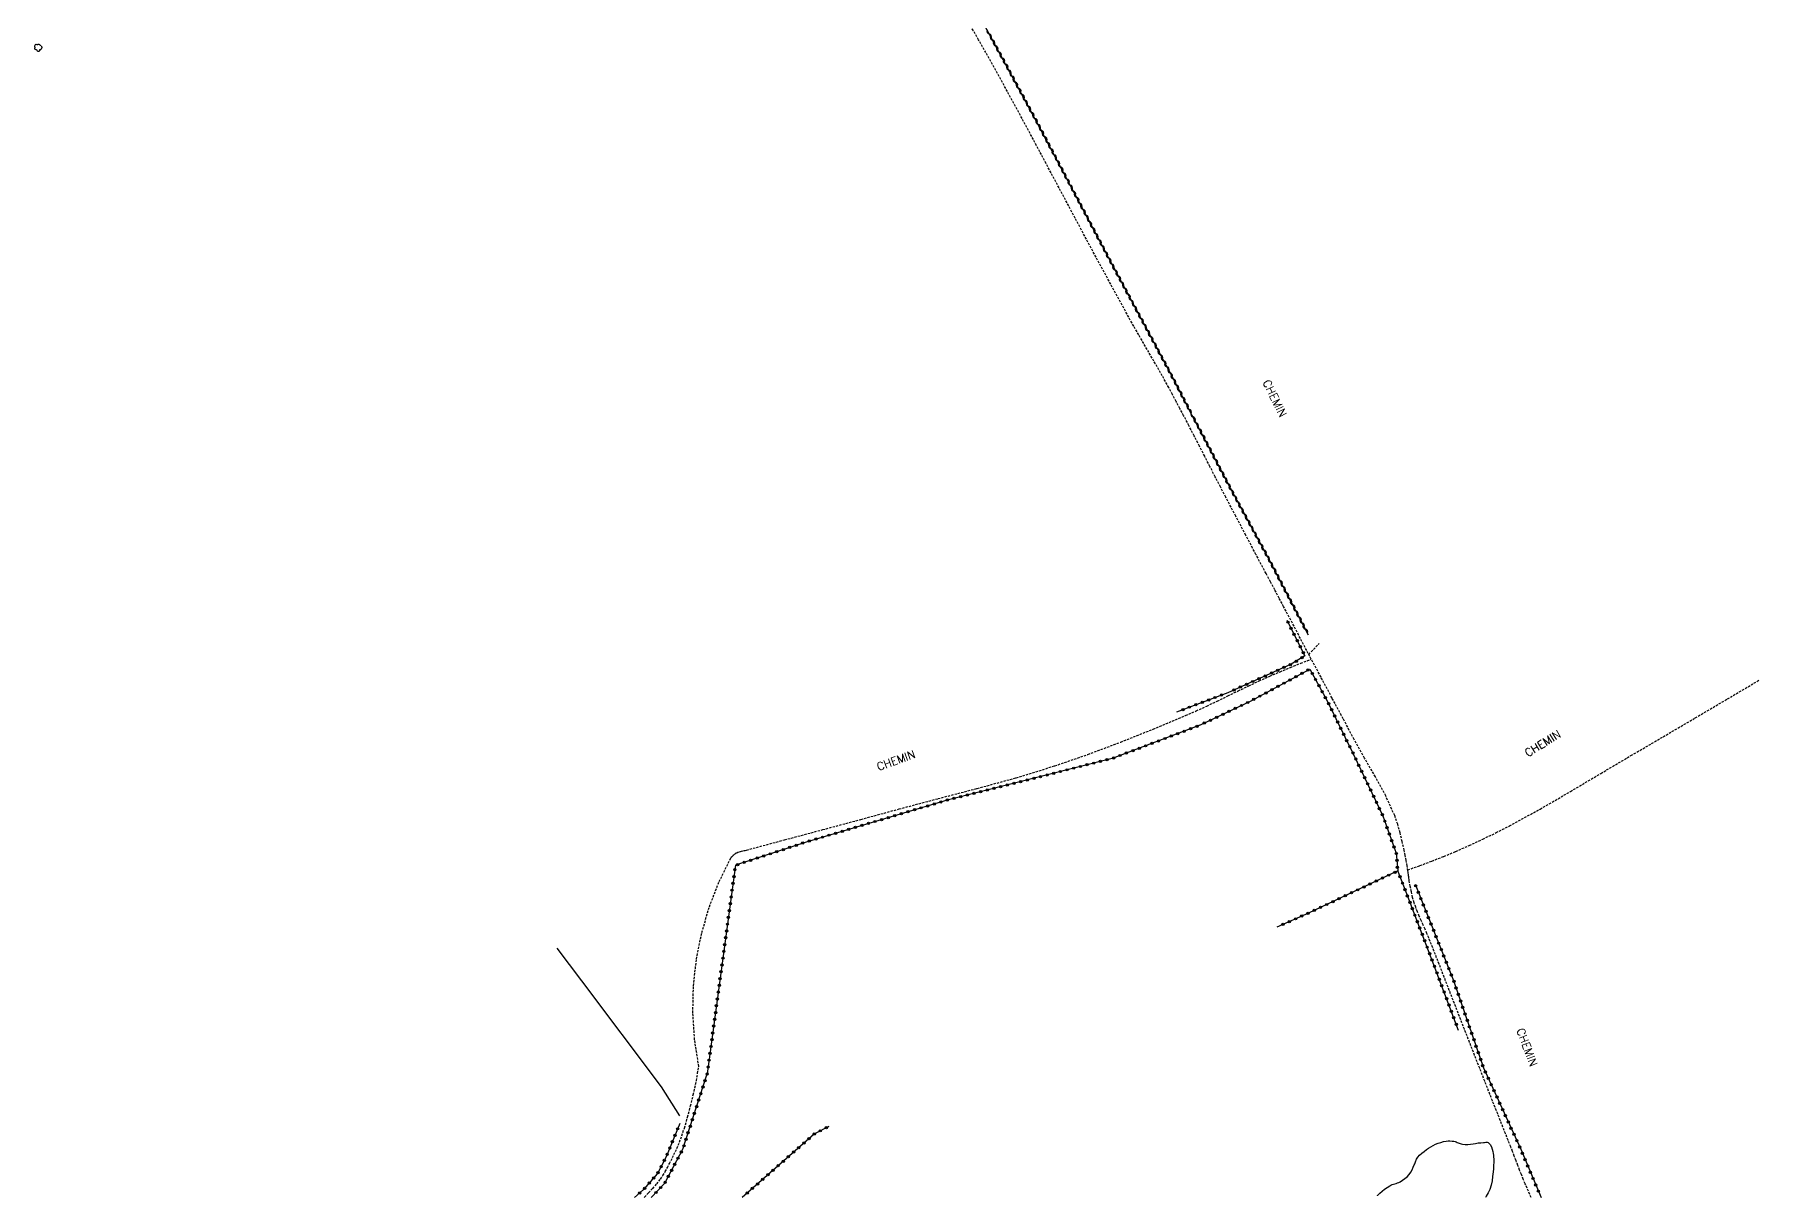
# Model space of a CAD drawing. Header units: millimetres. Extents: x 157000 to 158001, y 157000 to 158002.
# Drawn here: x 157364.3 to 157741.6, y 157000 to 157254.3 of the extents above; entities that cross this region are included whole.
import ezdxf
from ezdxf.enums import TextEntityAlignment as Align

# ---------------------------------------------------------------- set-up
doc = ezdxf.new("R2010")
doc.units = ezdxf.units.MM
doc.linetypes.add('DASHED', pattern=[0.75, 0.5, -0.25])
doc.layers.get('0').update_dxf_attribs({"linetype": 'CONTINUOUS'})
for name, color, linetype in [('W0070', 7, 'DASHED'), ('W0300', 7, 'CONTINUOUS'), ('W0310', 3, 'CONTINUOUS'), ('W0323', 7, 'CONTINUOUS'), ('W0330', 7, 'CONTINUOUS'), ('W0515', 5, 'CONTINUOUS'), ('W0989', 7, 'CONTINUOUS')]:
    doc.layers.add(name, color=color, linetype=linetype)
doc.styles.get("Standard").update_dxf_attribs({"font": 'romans.shx', "width": 0.85})

# ---------------------------------------------------------------- blocks, each defined once
blk = doc.blocks.new('T300')
for p, q in [((-0.8, 0.51), (-0.86, 0.34)), ((-0.86, 0.34), (-0.86, 0.17)), ((-0.86, 0.17), (-0.74, 0.06)), ((-0.69, 0.63), (-0.8, 0.51)), ((-0.8, -0.06), (-0.74, 0.06)), ((-0.74, 0.06), (-0.69, 0.11)), ((-0.57, 0.69), (-0.69, 0.63)), ((-0.46, 0.69), (-0.57, 0.69)), ((-0.29, 0.63), (-0.46, 0.69)), ((-0.29, 0.63), (-0.17, 0.74)), ((-0.23, 0.57), (-0.29, 0.63)), ((-0.17, 0.74), (-0.06, 0.8)), ((-0.06, 0.8), (0.06, 0.8)), ((0.06, 0.8), (0.23, 0.74)), ((0.23, 0.74), (0.34, 0.63)), ((0.34, 0.63), (0.4, 0.51)), ((0.46, 0.46), (0.34, 0.46)), ((0.4, 0.51), (0.4, 0.46)), ((0.57, 0.4), (0.46, 0.46)), ((0.57, 0.4), (0.69, 0.29)), ((0.69, 0.29), (0.74, 0.17)), ((0.74, 0.06), (0.69, -0.17)), ((0.74, 0.17), (0.74, 0.06)), ((-0.8, -0.17), (-0.8, -0.06)), ((-0.8, -0.23), (-0.8, -0.17)), ((-0.74, -0.34), (-0.8, -0.23)), ((-0.69, -0.4), (-0.74, -0.34)), ((-0.51, -0.46), (-0.69, -0.4)), ((-0.4, -0.46), (-0.51, -0.46)), ((-0.4, -0.46), (-0.34, -0.46)), ((-0.34, -0.46), (-0.34, -0.4)), ((-0.34, -0.51), (-0.34, -0.46)), ((-0.29, -0.63), (-0.34, -0.51)), ((-0.17, -0.74), (-0.29, -0.63)), ((-0.06, -0.8), (-0.17, -0.74)), ((0.06, -0.8), (-0.06, -0.8)), ((0.17, -0.74), (0.06, -0.8)), ((0.23, -0.69), (0.17, -0.74)), ((0.29, -0.46), (0.23, -0.46)), ((0.29, -0.63), (0.23, -0.69)), ((0.46, -0.4), (0.29, -0.46)), ((0.34, -0.51), (0.29, -0.63)), ((0.34, -0.51), (0.34, -0.46)), ((0.57, -0.34), (0.46, -0.4)), ((0.63, -0.29), (0.57, -0.34)), ((0.69, -0.17), (0.63, -0.29))]:
    blk.add_line(p, q)
blk = doc.blocks.new('t310o')
at = {"color": 0, "linetype": 'Continuous'}
for centre, start, end in [((-0.5, 0.38), 216.8699, 323.1304), ((0.5, -0.37), 36.8699, 143.1303)]:
    blk.add_arc(centre, 0.625, start, end, dxfattribs=at)
blk = doc.blocks.new('t323o')
at = {"color": 0, "linetype": 'Continuous'}
for radius in [0.25, 0.15]:
    blk.add_circle((0, 0), radius, dxfattribs=at)

msp = doc.modelspace()

# ---------------------------------------------------------------- linework, layer by layer
at = {"layer": 'W0070'}
for points in [[(157615.62, 157171), (157614.81, 157172.53), (157614, 157174.06), (157613.19, 157175.59), (157612.36, 157177.11), (157611.3, 157179.04), (157610.21, 157180.97), (157609.11, 157182.89), (157608.01, 157184.8), (157606.9, 157186.71), (157605.8, 157188.63), (157604.7, 157190.55), (157603.62, 157192.47), (157599.67, 157199.68), (157595.76, 157206.91), (157591.89, 157214.15), (157588.03, 157221.41), (157584.17, 157228.66), (157580.29, 157235.91), (157576.37, 157243.13), (157572.39, 157250.32), (157570.79, 157253.14), (157569.16, 157255.95)], [(157637.5, 157129.23), (157636.53, 157131.03), (157635.57, 157132.84), (157634.61, 157134.64), (157633.65, 157136.44), (157631.44, 157140.61), (157629.23, 157144.78), (157627.04, 157148.96), (157624.84, 157153.13), (157623.68, 157155.36), (157622.53, 157157.59), (157621.38, 157159.83), (157620.23, 157162.06), (157619.08, 157164.3), (157617.93, 157166.54), (157616.78, 157168.77), (157615.62, 157171)], [(157643.24, 157118.26), (157637.5, 157129.23)], [(157642.99, 157118.74), (157645.27, 157121.15)], [(157509.58, 157028.66), (157508.68, 157034.49), (157508.29, 157040.38), (157508.42, 157046.28), (157509.08, 157052.14), (157510.25, 157057.92), (157511.9, 157063.58), (157514.04, 157069.08), (157516.65, 157074.37), (157516.68, 157074.41), (157516.71, 157074.44), (157516.74, 157074.47), (157516.77, 157074.49), (157516.81, 157074.52), (157516.84, 157074.54), (157516.87, 157074.57), (157516.91, 157074.59), (157516.97, 157074.65), (157517.03, 157074.71), (157517.09, 157074.77), (157517.15, 157074.83), (157517.21, 157074.89), (157517.27, 157074.95), (157517.33, 157075.01), (157517.4, 157075.06), (157517.51, 157075.16), (157517.64, 157075.24), (157517.76, 157075.33), (157517.9, 157075.39), (157518.15, 157075.5), (157518.41, 157075.59), (157518.68, 157075.66), (157518.95, 157075.72), (157519.22, 157075.78), (157519.48, 157075.84), (157519.75, 157075.9), (157520.02, 157075.96), (157528.36, 157078.2), (157536.71, 157080.44), (157545.05, 157082.68), (157553.39, 157084.95), (157561.92, 157087.21), (157570.48, 157089.44), (157579.01, 157091.77), (157587.46, 157094.38), (157594.7, 157096.88), (157601.87, 157099.58), (157608.98, 157102.42), (157616.05, 157105.38), (157618.38, 157106.4), (157620.69, 157107.46), (157622.99, 157108.55), (157625.28, 157109.66), (157627.56, 157110.77), (157629.85, 157111.87), (157632.16, 157112.95), (157634.48, 157113.99), (157636.73, 157114.96), (157638.99, 157115.91), (157641.26, 157116.82), (157643.54, 157117.71)], [(157691.62, 157000), (157690.33, 157002.99), (157689.91, 157003.99), (157689.51, 157005), (157689.11, 157006.01), (157688.72, 157007.03), (157688.33, 157008.04), (157687.95, 157009.05), (157687.56, 157010.07), (157687.16, 157011.08), (157686.59, 157012.52), (157686.02, 157013.96), (157685.45, 157015.39), (157684.88, 157016.83), (157684.31, 157018.27), (157683.74, 157019.7), (157683.17, 157021.14), (157682.6, 157022.58), (157681.48, 157025.42), (157680.37, 157028.26), (157679.26, 157031.09), (157678.16, 157033.93), (157677.05, 157036.77), (157675.94, 157039.61), (157674.84, 157042.45), (157673.73, 157045.29), (157672.61, 157048.16), (157671.5, 157051.04), (157670.37, 157053.91), (157669.23, 157056.77), (157668.84, 157057.73), (157668.42, 157058.68), (157668, 157059.62), (157667.57, 157060.57), (157667.16, 157061.52), (157666.76, 157062.48), (157666.39, 157063.45), (157666.06, 157064.44), (157665.71, 157065.63), (157665.43, 157066.84), (157665.18, 157068.05), (157664.96, 157069.27), (157664.92, 157069.54), (157664.88, 157069.81), (157664.85, 157070.08), (157664.82, 157070.34), (157664.79, 157070.61), (157664.76, 157070.88), (157664.73, 157071.15), (157664.69, 157071.42), (157664.51, 157072.54), (157664.31, 157073.67), (157664.1, 157074.79), (157663.86, 157075.91), (157663.42, 157077.82), (157662.97, 157079.73), (157662.44, 157081.63), (157661.78, 157083.49), (157659.83, 157087.8), (157657.58, 157091.96), (157655.21, 157096.05), (157652.92, 157100.16), (157650.5, 157104.69), (157648.08, 157109.21), (157645.67, 157113.74), (157643.24, 157118.26)], [(157664.65, 157071.64), (157667.3, 157072.57), (157669.93, 157073.56), (157672.54, 157074.59), (157675.12, 157075.67), (157678.1, 157076.98), (157681.06, 157078.35), (157683.99, 157079.77), (157686.88, 157081.26), (157693.62, 157084.94), (157700.25, 157088.79), (157706.85, 157092.72), (157713.45, 157096.62), (157720.49, 157100.73), (157727.53, 157104.87), (157734.55, 157109.01), (157741.57, 157113.17)], [(157497.61, 157000), (157497.7, 157000.09), (157498.61, 157001.04), (157499.52, 157001.99), (157500.39, 157002.98), (157501.2, 157004.02), (157501.75, 157004.83), (157502.25, 157005.67), (157502.72, 157006.53), (157503.17, 157007.4), (157503.84, 157008.72), (157504.48, 157010.06), (157505.08, 157011.42), (157505.63, 157012.8), (157506.44, 157015.18), (157507.15, 157017.59), (157507.78, 157020.02), (157508.38, 157022.46), (157508.73, 157024), (157509.05, 157025.55), (157509.33, 157027.1), (157509.58, 157028.66)]]:
    msp.add_lwpolyline(points, dxfattribs=at)
at = {"layer": 'W0310'}
for points in [[(157617.52, 157171), (157612.87, 157179.95), (157599.91, 157204.15), (157583.62, 157235.01), (157571.22, 157257.9), (157554.04, 157287.65)], [(157642.93, 157122.94), (157634.46, 157139.22), (157625.84, 157155.09), (157619.62, 157167.01), (157617.52, 157171)]]:
    msp.add_lwpolyline(points, dxfattribs=at)
at = {"layer": 'W0323'}
for points in [[(157638.21, 157126.25), (157642.16, 157118.41), (157639.17, 157116.6), (157625.28, 157110.36)], [(157619.19, 157103.26), (157630.24, 157108.52), (157643.23, 157115.51), (157647.03, 157108.62), (157652.81, 157096.86), (157659.2, 157083.47), (157662.12, 157075.29), (157662.45, 157071.41), (157642.97, 157062.19), (157635.98, 157059.11)], [(157625.28, 157110.36), (157614.08, 157106.15)], [(157619.19, 157103.26), (157600.03, 157096), (157563.88, 157086.88), (157533.04, 157077.72), (157517.6, 157072.64), (157511.44, 157027.06)], [(157675.77, 157036.48), (157669.77, 157052.43), (157664.04, 157067.32), (157662.45, 157071.41)], [(157666.24, 157068.52), (157674.65, 157047.47), (157681.21, 157028.35), (157689.35, 157010.56), (157693.8, 157000)], [(157499.18, 157000), (157502.13, 157003.11), (157506.09, 157010.56), (157511.44, 157027.06)], [(157505.45, 157016.21), (157502.44, 157008.88), (157500.58, 157005.22), (157497.41, 157001.66), (157495.53, 157000)], [(157538.04, 157015.53), (157534.88, 157013.93), (157519.07, 157000)]]:
    msp.add_lwpolyline(points, dxfattribs=at)
at = {"layer": 'W0330'}
msp.add_lwpolyline([(157505.41, 157017.86), (157501.41, 157024.19), (157484.04, 157047.38), (157478.62, 157054.53)], dxfattribs=at)
at = {"layer": 'W0515'}
for points in [[(157664.93, 157005.02), (157665.28, 157005.52), (157665.57, 157006.05), (157665.82, 157006.61), (157666.07, 157007.15), (157666.17, 157007.35), (157666.25, 157007.56), (157666.33, 157007.77), (157666.4, 157007.98), (157666.49, 157008.19), (157666.58, 157008.4), (157666.69, 157008.6), (157666.81, 157008.79), (157667.23, 157009.27), (157667.71, 157009.7), (157668.21, 157010.09), (157668.73, 157010.46), (157669.21, 157010.79), (157669.7, 157011.1), (157670.21, 157011.38), (157670.74, 157011.63), (157671.29, 157011.86), (157671.85, 157012.06), (157672.43, 157012.22), (157673.02, 157012.33), (157673.45, 157012.37), (157673.88, 157012.38), (157674.32, 157012.35), (157674.75, 157012.29), (157674.99, 157012.23), (157675.22, 157012.15), (157675.44, 157012.06), (157675.66, 157011.96), (157675.89, 157011.86), (157676.12, 157011.77), (157676.35, 157011.7), (157676.59, 157011.65), (157677.18, 157011.61), (157677.76, 157011.62), (157678.34, 157011.67), (157678.92, 157011.75), (157679.49, 157011.84), (157680.06, 157011.92), (157680.63, 157011.98), (157681.21, 157012.02), (157681.45, 157012.04), (157681.71, 157012.08), (157681.98, 157012.08), (157682.23, 157011.99), (157682.67, 157011.59), (157682.95, 157011.07), (157683.12, 157010.54), (157683.26, 157010.03), (157683.35, 157009.64), (157683.4, 157009.24), (157683.42, 157008.84), (157683.44, 157008.44), (157683.44, 157007.72), (157683.42, 157007.01), (157683.37, 157006.3), (157683.3, 157005.59), (157683.19, 157004.62), (157683.07, 157003.65), (157682.88, 157002.68), (157682.59, 157001.74), (157682.25, 157001), (157681.82, 157000.29), (157681.63, 157000)], [(157658.02, 157000.39), (157658.02, 157000.4), (157658.55, 157000.92), (157659.05, 157001.37), (157659.57, 157001.8), (157660.12, 157002.2), (157660.69, 157002.56), (157660.97, 157002.7), (157661.25, 157002.81), (157661.54, 157002.91), (157661.84, 157002.99), (157662.13, 157003.08), (157662.42, 157003.18), (157662.7, 157003.3), (157662.97, 157003.44), (157663.51, 157003.77), (157664.02, 157004.14), (157664.5, 157004.55), (157664.93, 157005.02)]]:
    msp.add_lwpolyline(points, dxfattribs=at)

# ---------------------------------------------------------------- block references
at = {"layer": 'W0300'}
msp.add_blockref('T300', (157365.16, 157251.39), dxfattribs=at)
at = {"layer": 'W0310'}
for p, rotation in [((157573.11, 157254.41), 118.4404289422195), ((157573.83, 157253.09), 118.4404289422195), ((157574.54, 157251.78), 118.4404289422195), ((157575.26, 157250.46), 118.4404289422195), ((157575.97, 157249.14), 118.4404289422195), ((157576.69, 157247.82), 118.4404289422195), ((157577.4, 157246.5), 118.4404289422195), ((157578.12, 157245.18), 118.4404289422195), ((157578.83, 157243.86), 118.4404289422195), ((157579.54, 157242.54), 118.4404289422195), ((157580.26, 157241.22), 118.4404289422195), ((157580.97, 157239.9), 118.4404289422195), ((157581.69, 157238.59), 118.4404289422195), ((157582.4, 157237.27), 118.4404289422195), ((157583.12, 157235.95), 118.4404289422195), ((157583.83, 157234.63), 117.8169578339498), ((157584.53, 157233.3), 117.8169578339498), ((157585.23, 157231.97), 117.8169578339498), ((157585.93, 157230.65), 117.8169578339498), ((157586.63, 157229.32), 117.8169578339498), ((157587.33, 157227.99), 117.8169578339498), ((157588.03, 157226.67), 117.8169578339498), ((157588.73, 157225.34), 117.8169578339498), ((157589.43, 157224.01), 117.8169578339498), ((157590.13, 157222.69), 117.8169578339498), ((157590.83, 157221.36), 117.8169578339498), ((157591.53, 157220.03), 117.8169578339498), ((157592.23, 157218.71), 117.8169578339498), ((157592.93, 157217.38), 117.8169578339498), ((157593.63, 157216.05), 117.8169578339498), ((157594.33, 157214.73), 117.8169578339498), ((157595.03, 157213.4), 117.8169578339498), ((157595.73, 157212.07), 117.8169578339498), ((157596.43, 157210.75), 117.8169578339498), ((157597.13, 157209.42), 117.8169578339498), ((157597.83, 157208.09), 117.8169578339498), ((157598.53, 157206.77), 117.8169578339498), ((157599.23, 157205.44), 117.8169578339498), ((157599.93, 157204.11), 118.1707053696825), ((157600.63, 157202.79), 118.1707053696825), ((157601.34, 157201.47), 118.1707053696825), ((157602.05, 157200.15), 118.1707053696825), ((157602.76, 157198.82), 118.1707053696825), ((157603.47, 157197.5), 118.1707053696825), ((157604.17, 157196.18), 118.1707053696825), ((157604.88, 157194.86), 118.1707053696825), ((157605.59, 157193.53), 118.1707053696825), ((157606.3, 157192.21), 118.1707053696825), ((157607.01, 157190.89), 118.1707053696825), ((157607.72, 157189.57), 118.1707053696825), ((157608.42, 157188.25), 118.1707053696825), ((157609.13, 157186.92), 118.1707053696825), ((157609.84, 157185.6), 118.1707053696825), ((157610.55, 157184.28), 118.1707053696825), ((157611.26, 157182.96), 118.1707053696825), ((157611.96, 157181.63), 118.1707053696825), ((157612.67, 157180.31), 118.1707053696825), ((157613.37, 157178.98), 117.4993292262769), ((157614.06, 157177.65), 117.4993292262769), ((157614.75, 157176.32), 117.4993292262769), ((157615.45, 157174.99), 117.4993292262769), ((157616.14, 157173.66), 117.4993292262769), ((157616.83, 157172.33), 117.4993292262769), ((157617.7, 157170.67), 117.6872097586946), ((157618.39, 157169.35), 117.6872097586946), ((157619.09, 157168.02), 117.6872097586946), ((157619.79, 157166.69), 117.545269865901), ((157620.48, 157165.36), 117.545269865901), ((157621.17, 157164.03), 117.545269865901), ((157621.87, 157162.7), 117.545269865901), ((157622.56, 157161.37), 117.545269865901), ((157623.25, 157160.04), 117.545269865901), ((157623.95, 157158.71), 117.545269865901), ((157624.64, 157157.38), 117.545269865901), ((157625.34, 157156.05), 117.545269865901), ((157626.04, 157154.72), 118.5248990074837), ((157626.75, 157153.4), 118.5248990074837), ((157627.47, 157152.09), 118.5248990074837), ((157628.18, 157150.77), 118.5248990074837), ((157628.9, 157149.45), 118.5248990074837), ((157629.62, 157148.13), 118.5248990074837), ((157630.33, 157146.82), 118.5248990074837), ((157631.05, 157145.5), 118.5248990074837), ((157631.77, 157144.18), 118.5248990074837), ((157632.48, 157142.86), 118.5248990074837), ((157633.2, 157141.54), 118.5248990074837), ((157633.91, 157140.23), 118.5248990074837), ((157634.63, 157138.9), 117.4857989480559), ((157635.32, 157137.57), 117.4857989480559), ((157636.01, 157136.24), 117.4857989480559), ((157636.7, 157134.91), 117.4857989480559), ((157637.39, 157133.58), 117.4857989480559), ((157638.09, 157132.25), 117.4857989480559), ((157638.78, 157130.92), 117.4857989480559), ((157639.47, 157129.59), 117.4857989480559), ((157640.16, 157128.26), 117.4857989480559), ((157640.86, 157126.93), 117.4857989480559), ((157641.55, 157125.6), 117.4857989480559), ((157642.24, 157124.27), 117.4857989480559)]:
    msp.add_blockref('t310o', p, dxfattribs=dict(at, rotation=rotation))
at = {"layer": 'W0323'}
for p, rotation in [((157638.44, 157125.8), 296.7319211925478), ((157639.12, 157124.46), 296.7319211925478), ((157639.79, 157123.12), 296.7319211925478), ((157640.47, 157121.78), 296.7319211925478), ((157640.26, 157117.26), 211.1943218837782), ((157641.14, 157120.44), 296.7319211925478), ((157641.54, 157118.04), 211.1943218837782), ((157641.81, 157119.1), 296.7319211925478), ((157632.12, 157113.43), 204.1987415616038), ((157633.49, 157114.05), 204.1987415616038), ((157634.86, 157114.66), 204.1987415616038), ((157636.22, 157115.28), 204.1987415616038), ((157637.59, 157115.89), 204.1987415616038), ((157638.89, 157113.17), 28.28521929559609), ((157638.96, 157116.51), 204.1987415616038), ((157640.21, 157113.89), 28.28521929559609), ((157641.53, 157114.6), 28.28521929559609), ((157642.85, 157115.31), 28.28521929559609), ((157643.75, 157114.57), 298.8393778675197), ((157644.47, 157113.26), 298.8393778675197), ((157622.51, 157109.32), 200.5716900466361), ((157623.91, 157109.84), 200.5716900466361), ((157626.65, 157110.97), 204.1987415616038), ((157628.01, 157111.59), 204.1987415616038), ((157629.38, 157112.2), 204.1987415616038), ((157630.75, 157112.82), 204.1987415616038), ((157632.29, 157109.62), 28.28521929559609), ((157633.61, 157110.33), 28.28521929559609), ((157634.93, 157111.04), 28.28521929559609), ((157636.25, 157111.75), 28.28521929559609), ((157637.57, 157112.46), 28.28521929559609), ((157645.2, 157111.94), 298.8393778675197), ((157645.92, 157110.63), 298.8393778675197), ((157646.64, 157109.31), 298.8393778675197), ((157615.48, 157106.68), 200.5716900466361), ((157616.89, 157107.21), 200.5716900466361), ((157618.29, 157107.74), 200.5716900466361), ((157619.7, 157108.26), 200.5716900466361), ((157621.1, 157108.79), 200.5716900466361), ((157624.21, 157105.65), 25.43930193714962), ((157625.57, 157106.3), 25.43930193714962), ((157626.92, 157106.94), 25.43930193714962), ((157628.28, 157107.58), 25.43930193714962), ((157629.63, 157108.23), 25.43930193714962), ((157630.97, 157108.91), 28.28521929559609), ((157647.34, 157107.99), 296.207660911057), ((157648, 157106.64), 296.207660911057), ((157615.74, 157101.95), 200.7549097794087), ((157617.14, 157102.49), 200.7549097794087), ((157618.54, 157103.02), 200.7549097794087), ((157620.15, 157103.72), 25.43930193714962), ((157621.5, 157104.36), 25.43930193714962), ((157622.86, 157105.01), 25.43930193714962), ((157648.66, 157105.29), 296.207660911057), ((157649.33, 157103.95), 296.207660911057), ((157649.99, 157102.6), 296.207660911057), ((157605.92, 157098.23), 200.7549097794087), ((157607.32, 157098.76), 200.7549097794087), ((157608.73, 157099.3), 200.7549097794087), ((157610.13, 157099.83), 200.7549097794087), ((157611.53, 157100.36), 200.7549097794087), ((157612.93, 157100.89), 200.7549097794087), ((157614.34, 157101.42), 200.7549097794087), ((157650.65, 157101.26), 296.207660911057), ((157651.31, 157099.91), 296.207660911057), ((157651.97, 157098.57), 296.207660911057), ((157593.05, 157094.24), 194.1616315918423), ((157594.5, 157094.61), 194.1616315918423), ((157595.96, 157094.97), 194.1616315918423), ((157597.41, 157095.34), 194.1616315918423), ((157598.87, 157095.71), 194.1616315918423), ((157600.31, 157096.11), 200.7549097794087), ((157601.71, 157096.64), 200.7549097794087), ((157603.11, 157097.17), 200.7549097794087), ((157604.52, 157097.7), 200.7549097794087), ((157652.64, 157097.22), 296.207660911057), ((157653.29, 157095.87), 295.503848554759), ((157653.93, 157094.51), 295.503848554759), ((157578.5, 157090.57), 194.1616315918423), ((157579.96, 157090.94), 194.1616315918423), ((157581.41, 157091.3), 194.1616315918423), ((157582.87, 157091.67), 194.1616315918423), ((157584.32, 157092.04), 194.1616315918423), ((157585.78, 157092.4), 194.1616315918423), ((157587.23, 157092.77), 194.1616315918423), ((157588.68, 157093.14), 194.1616315918423), ((157590.14, 157093.51), 194.1616315918423), ((157591.59, 157093.87), 194.1616315918423), ((157654.58, 157093.16), 295.503848554759), ((157655.23, 157091.81), 295.503848554759), ((157655.87, 157090.45), 295.503848554759), ((157563.96, 157086.9), 194.1616315918423), ((157565.41, 157087.27), 194.1616315918423), ((157566.87, 157087.63), 194.1616315918423), ((157568.32, 157088), 194.1616315918423), ((157569.78, 157088.37), 194.1616315918423), ((157571.23, 157088.73), 194.1616315918423), ((157572.69, 157089.1), 194.1616315918423), ((157574.14, 157089.47), 194.1616315918423), ((157575.59, 157089.84), 194.1616315918423), ((157577.05, 157090.2), 194.1616315918423), ((157656.52, 157089.1), 295.503848554759), ((157657.16, 157087.74), 295.503848554759), ((157551.02, 157083.06), 196.533958921332), ((157552.45, 157083.49), 196.533958921332), ((157553.89, 157083.91), 196.533958921332), ((157555.33, 157084.34), 196.533958921332), ((157556.77, 157084.77), 196.533958921332), ((157558.21, 157085.2), 196.533958921332), ((157559.64, 157085.62), 196.533958921332), ((157561.08, 157086.05), 196.533958921332), ((157562.52, 157086.48), 196.533958921332), ((157657.81, 157086.39), 295.503848554759), ((157658.45, 157085.04), 295.503848554759), ((157659.1, 157083.68), 295.503848554759), ((157538.08, 157079.22), 196.533958921332), ((157539.51, 157079.65), 196.533958921332), ((157540.95, 157080.07), 196.533958921332), ((157542.39, 157080.5), 196.533958921332), ((157543.83, 157080.93), 196.533958921332), ((157545.27, 157081.35), 196.533958921332), ((157546.7, 157081.78), 196.533958921332), ((157548.14, 157082.21), 196.533958921332), ((157549.58, 157082.63), 196.533958921332), ((157659.63, 157082.28), 289.6543321837249), ((157660.13, 157080.87), 289.6543321837249), ((157660.64, 157079.45), 289.6543321837249), ((157526.63, 157075.61), 198.2258690878571), ((157528.06, 157076.08), 198.2258690878571), ((157529.48, 157076.55), 198.2258690878571), ((157530.91, 157077.02), 198.2258690878571), ((157532.33, 157077.49), 198.2258690878571), ((157533.76, 157077.94), 196.533958921332), ((157535.2, 157078.37), 196.533958921332), ((157536.64, 157078.79), 196.533958921332), ((157661.14, 157078.04), 289.6543321837249), ((157661.65, 157076.63), 289.6543321837249), ((157517.47, 157071.65), 262.3002525849381), ((157518.08, 157072.8), 198.2258690878571), ((157519.51, 157073.27), 198.2258690878571), ((157520.93, 157073.74), 198.2258690878571), ((157522.36, 157074.21), 198.2258690878571), ((157523.78, 157074.68), 198.2258690878571), ((157525.21, 157075.14), 198.2258690878571), ((157662.13, 157075.21), 274.7910486673837), ((157662.26, 157073.72), 274.7910486673837), ((157662.38, 157072.22), 274.7910486673837), ((157517.07, 157068.68), 262.3002525849381), ((157517.27, 157070.17), 262.3002525849381), ((157655.05, 157067.91), 205.3359339869482), ((157656.41, 157068.55), 205.3359339869482), ((157657.76, 157069.19), 205.3359339869482), ((157659.12, 157069.83), 205.3359339869482), ((157660.47, 157070.48), 205.3359339869482), ((157661.83, 157071.12), 205.3359339869482), ((157662.95, 157070.12), 111.2537190074155), ((157663.49, 157068.73), 111.2537190074155), ((157666.39, 157068.14), 291.7845525527553), ((157516.46, 157064.22), 262.3002525849381), ((157516.67, 157065.71), 262.3002525849381), ((157516.87, 157067.2), 262.3002525849381), ((157646.92, 157064.06), 205.3359339869482), ((157648.27, 157064.7), 205.3359339869482), ((157649.63, 157065.34), 205.3359339869482), ((157650.98, 157065.98), 205.3359339869482), ((157652.34, 157066.63), 205.3359339869482), ((157653.69, 157067.27), 205.3359339869482), ((157664.04, 157067.33), 111.2537190074155), ((157664.58, 157065.93), 111.0524554928607), ((157665.12, 157064.53), 111.0524554928607), ((157666.95, 157066.75), 291.7845525527553), ((157667.5, 157065.36), 291.7845525527553), ((157516.06, 157061.25), 262.3002525849381), ((157516.26, 157062.74), 262.3002525849381), ((157638.73, 157060.32), 203.7874117025231), ((157640.1, 157060.93), 203.7874117025231), ((157641.47, 157061.53), 203.7874117025231), ((157642.85, 157062.14), 203.7874117025231), ((157644.2, 157062.77), 205.3359339869482), ((157645.56, 157063.42), 205.3359339869482), ((157665.65, 157063.13), 111.0524554928607), ((157666.19, 157061.73), 111.0524554928607), ((157666.73, 157060.33), 111.0524554928607), ((157668.06, 157063.97), 291.7845525527553), ((157668.62, 157062.57), 291.7845525527553), ((157669.17, 157061.18), 291.7845525527553), ((157515.46, 157056.79), 262.3002525849381), ((157515.66, 157058.28), 262.3002525849381), ((157515.86, 157059.76), 262.3002525849381), ((157637.36, 157059.72), 203.7874117025231), ((157667.27, 157058.93), 111.0524554928607), ((157667.81, 157057.53), 111.0524554928607), ((157669.73, 157059.79), 291.7845525527553), ((157670.29, 157058.39), 291.7845525527553), ((157670.84, 157057), 291.7845525527553), ((157515.06, 157053.82), 262.3002525849381), ((157515.26, 157055.3), 262.3002525849381), ((157668.35, 157056.13), 111.0524554928607), ((157668.89, 157054.73), 111.0524554928607), ((157669.43, 157053.33), 111.0524554928607), ((157671.4, 157055.61), 291.7845525527553), ((157671.96, 157054.22), 291.7845525527553), ((157672.51, 157052.82), 291.7845525527553), ((157514.46, 157049.36), 262.3002525849381), ((157514.66, 157050.84), 262.3002525849381), ((157514.86, 157052.33), 262.3002525849381), ((157669.96, 157051.93), 110.6029919286759), ((157670.49, 157050.52), 110.6029919286759), ((157671.02, 157049.12), 110.6029919286759), ((157673.07, 157051.43), 291.7845525527553), ((157673.63, 157050.04), 291.7845525527553), ((157514.05, 157046.38), 262.3002525849381), ((157514.25, 157047.87), 262.3002525849381), ((157671.54, 157047.72), 110.6029919286759), ((157672.07, 157046.31), 110.6029919286759), ((157674.18, 157048.64), 291.7845525527553), ((157674.73, 157047.25), 288.9105205788202), ((157675.22, 157045.83), 288.9105205788202), ((157513.45, 157041.92), 262.3002525849381), ((157513.65, 157043.41), 262.3002525849381), ((157513.85, 157044.9), 262.3002525849381), ((157672.6, 157044.91), 110.6029919286759), ((157673.13, 157043.5), 110.6029919286759), ((157673.66, 157042.1), 110.6029919286759), ((157675.7, 157044.41), 288.9105205788202), ((157676.19, 157042.99), 288.9105205788202), ((157676.67, 157041.57), 288.9105205788202), ((157513.05, 157038.95), 262.3002525849381), ((157513.25, 157040.44), 262.3002525849381), ((157674.18, 157040.69), 110.6029919286759), ((157674.71, 157039.29), 110.6029919286759), ((157675.24, 157037.89), 110.6029919286759), ((157677.16, 157040.15), 288.9105205788202), ((157677.65, 157038.73), 288.9105205788202), ((157512.45, 157034.49), 262.3002525849381), ((157512.65, 157035.98), 262.3002525849381), ((157512.85, 157037.47), 262.3002525849381), ((157678.13, 157037.31), 288.9105205788202), ((157678.62, 157035.89), 288.9105205788202), ((157679.11, 157034.48), 288.9105205788202), ((157512.04, 157031.52), 262.3002525849381), ((157512.24, 157033.01), 262.3002525849381), ((157679.59, 157033.06), 288.9105205788202), ((157680.08, 157031.64), 288.9105205788202), ((157680.56, 157030.22), 288.9105205788202), ((157511.42, 157026.99), 72.02720773702872), ((157511.64, 157028.55), 262.3002525849381), ((157511.84, 157030.03), 262.3002525849381), ((157681.05, 157028.8), 288.9105205788202), ((157681.63, 157027.42), 294.6019990003507), ((157510.03, 157022.71), 72.02720773702872), ((157510.49, 157024.14), 72.02720773702872), ((157510.96, 157025.57), 72.02720773702872), ((157682.25, 157026.05), 294.6019990003507), ((157682.88, 157024.69), 294.6019990003507), ((157683.5, 157023.33), 294.6019990003507), ((157509.1, 157019.86), 72.02720773702872), ((157509.57, 157021.29), 72.02720773702872), ((157684.13, 157021.96), 294.6019990003507), ((157684.75, 157020.6), 294.6019990003507), ((157685.38, 157019.23), 294.6019990003507), ((157504.96, 157015.01), 247.6325632467616), ((157507.72, 157015.58), 72.02720773702872), ((157508.18, 157017.01), 72.02720773702872), ((157508.64, 157018.43), 72.02720773702872), ((157537.5, 157015.25), 206.8670626761694), ((157686, 157017.87), 294.6019990003507), ((157686.63, 157016.51), 294.6019990003507), ((157687.25, 157015.14), 294.6019990003507), ((157503.82, 157012.23), 247.6325632467616), ((157504.39, 157013.62), 247.6325632467616), ((157506.33, 157011.3), 72.02720773702872), ((157506.79, 157012.73), 72.02720773702872), ((157507.25, 157014.15), 72.02720773702872), ((157532.58, 157011.9), 221.3822624334236), ((157533.7, 157012.89), 221.3822624334236), ((157534.83, 157013.88), 221.3822624334236), ((157536.16, 157014.58), 206.8670626761694), ((157687.87, 157013.78), 294.6019990003507), ((157688.5, 157012.42), 294.6019990003507), ((157502.04, 157008.1), 243.0417850853612), ((157502.67, 157009.46), 247.6325632467616), ((157503.25, 157010.85), 247.6325632467616), ((157505.05, 157008.6), 62.04353671760535), ((157505.75, 157009.92), 62.04353671760535), ((157528.08, 157007.93), 221.3822624334236), ((157529.2, 157008.92), 221.3822624334236), ((157530.33, 157009.92), 221.3822624334236), ((157531.45, 157010.91), 221.3822624334236), ((157689.12, 157011.05), 294.6019990003507), ((157689.72, 157009.68), 292.8449688479029), ((157690.3, 157008.29), 292.8449688479029), ((157499.73, 157004.27), 228.36497429696), ((157500.68, 157005.43), 243.0417850853612), ((157501.36, 157006.76), 243.0417850853612), ((157502.94, 157004.62), 62.04353671760535), ((157503.64, 157005.95), 62.04353671760535), ((157504.34, 157007.27), 62.04353671760535), ((157523.57, 157003.97), 221.3822624334236), ((157524.7, 157004.96), 221.3822624334236), ((157525.83, 157005.95), 221.3822624334236), ((157526.95, 157006.94), 221.3822624334236), ((157690.89, 157006.91), 292.8449688479029), ((157691.47, 157005.53), 292.8449688479029), ((157692.05, 157004.15), 292.8449688479029), ((157496.66, 157000.99), 221.5037644664605), ((157497.74, 157002.03), 228.36497429696), ((157498.74, 157003.15), 228.36497429696), ((157500.21, 157001.09), 46.48728319654865), ((157501.25, 157002.18), 46.48728319654865), ((157502.23, 157003.3), 62.04353671760535), ((157520.2, 157000.99), 221.3822624334236), ((157521.32, 157001.98), 221.3822624334236), ((157522.45, 157002.97), 221.3822624334236), ((157692.63, 157002.76), 292.8449688479029), ((157693.22, 157001.38), 292.8449688479029)]:
    msp.add_blockref('t323o', p, dxfattribs=dict(at, rotation=rotation))

# ---------------------------------------------------------------- texts
at = {"layer": 'W0989'}
for rotation, p in [(295.9525, (157635.57, 157174.73)), (31.8283, (157694.16, 157099.28)), (19.847, (157552.71, 157095.57)), (290.4863, (157690.74, 157032.84))]:
    msp.add_text('CHEMIN', height=1.75, rotation=rotation, dxfattribs=at).set_placement(p, align=Align.MIDDLE)

doc.saveas('drawing.dxf')
